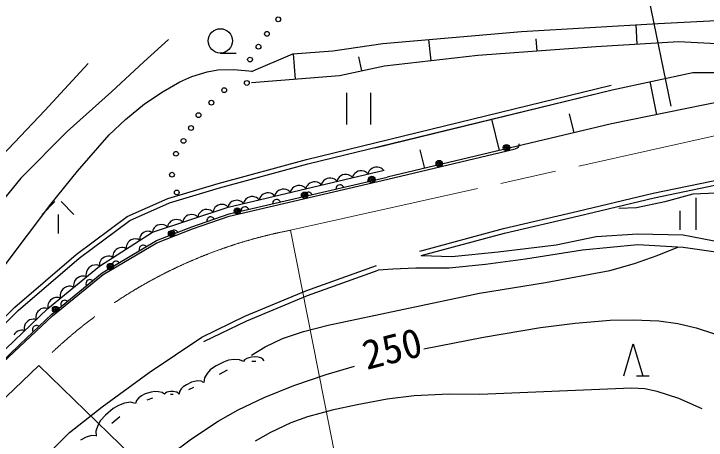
# Model space of a CAD drawing. Units: millimetres, scale not verified. Extents: x 40000 to 680000, y 20000 to 380000.
# Drawn here: x 502610 to 545945, y 291326 to 318020 of the extents above; entities that cross this region are included whole.
import ezdxf
from ezdxf.enums import TextEntityAlignment as Align

# ---------------------------------------------------------------- set-up
doc = ezdxf.new("R2010")
doc.units = ezdxf.units.MM
doc.header["$LTSCALE"] = 1000
doc.linetypes.add('CHAIN', pattern=[18.5, 12, -1.5, 3.5, -1.5])
for name, color, linetype, lineweight in [('M-BGD', 7, 'Continuous', 25), ('M-BGD-EXST', 7, 'Continuous', 25), ('M-BMK', 2, 'CHAIN', 13), ('M-STR-HTXT', 7, 'Continuous', 13)]:
    doc.layers.add(name, color=color, linetype=linetype, lineweight=lineweight)
doc.styles.add('ＭＳ ゴシック', font='')
doc.styles.get('ＭＳ ゴシック').set_extended_font_data('MS Gothic')

msp = doc.modelspace()

# ---------------------------------------------------------------- linework, layer by layer
at = {"layer": 'M-BGD'}
for p, q in [((534378, 316920), (542945, 317424)), ((541635, 316114), (541563, 317343)), ((542945, 317424), (547078, 317626)), ((525710, 316164), (534378, 316920)), ((512293, 316419), (510744, 315010)), ((528734, 315080), (528584, 316415)), ((535361, 315685), (535303, 316458)), ((522585, 315710), (525710, 316164)), ((539065, 315963), (531657, 315408)), ((544205, 316265), (539065, 315963)), ((549396, 316014), (544205, 316265)), ((515533, 315567), (516533, 315567)), ((517495, 314400), (520065, 315508)), ((520065, 315508), (522585, 315710)), ((520242, 313921), (520110, 315512)), ((524400, 314450), (524210, 315337)), ((531657, 315408), (525811, 314753)), ((507271, 314916), (504548, 311959)), ((510744, 315010), (508726, 313133)), ((525811, 314753), (522988, 314148)), ((540072, 313265), (545113, 314350)), ((545113, 314350), (548388, 314351)), ((522988, 314148), (517495, 313694)), ((542857, 311705), (542434, 313774)), ((520930, 308909), (540001, 313556)), ((551362, 313444), (540023, 311125)), ((508726, 313133), (505956, 310645)), ((521005, 308618), (540072, 313265)), ((523438, 313082), (523438, 311081)), ((524958, 311081), (524958, 313082)), ((525199, 309640), (540072, 313265)), ((504548, 311959), (501873, 309142)), ((537684, 310569), (537399, 311768)), ((533005, 309457), (532537, 311428)), ((540023, 311125), (525988, 307789)), ((505956, 310645), (503046, 307734)), ((534215, 309876), (534224, 309837)), ((526024, 307676), (533493, 309447)), ((528327, 308345), (528050, 309512)), ((533494, 309448), (533980, 309563)), ((534058, 309581), (533980, 309563)), ((534122, 309617), (534058, 309581)), ((534164, 309658), (534122, 309617)), ((534201, 309718), (534164, 309658)), ((534218, 309774), (534201, 309718)), ((534224, 309837), (534218, 309774)), ((515392, 307406), (520930, 308909)), ((515474, 307118), (521005, 308618)), ((516016, 305921), (525792, 308240)), ((524048, 308114), (523946, 308028)), ((524161, 308162), (524048, 308114)), ((524277, 308189), (524161, 308162)), ((524399, 308197), (524277, 308189)), ((524529, 308167), (524399, 308197)), ((524621, 308127), (524529, 308167)), ((524693, 308082), (524621, 308127)), ((524855, 308182), (524810, 308110)), ((524919, 308259), (524855, 308182)), ((525022, 308345), (524919, 308259)), ((525134, 308392), (525022, 308345)), ((525251, 308420), (525134, 308392)), ((525372, 308428), (525251, 308420)), ((525503, 308398), (525372, 308428)), ((525594, 308358), (525503, 308398)), ((525667, 308313), (525594, 308358)), ((525748, 308230), (525667, 308313)), ((503046, 307734), (500699, 304871)), ((516078, 305499), (525987, 307788)), ((522214, 307700), (522102, 307653)), ((522331, 307727), (522214, 307700)), ((522452, 307736), (522331, 307727)), ((522583, 307705), (522452, 307736)), ((522675, 307665), (522583, 307705)), ((522908, 307720), (522864, 307648)), ((522972, 307797), (522908, 307720)), ((523075, 307883), (522972, 307797)), ((523187, 307931), (523075, 307883)), ((523304, 307958), (523187, 307931)), ((523426, 307967), (523304, 307958)), ((523556, 307936), (523426, 307967)), ((523648, 307896), (523556, 307936)), ((523720, 307851), (523648, 307896)), ((523802, 307768), (523720, 307851)), ((523837, 307879), (523802, 307768)), ((523882, 307951), (523837, 307879)), ((523946, 308028), (523882, 307951)), ((524775, 307999), (524693, 308082)), ((524810, 308110), (524775, 307999)), ((524814, 307681), (524777, 307621)), ((524856, 307722), (524814, 307681)), ((524910, 307755), (524856, 307722)), ((524988, 307773), (524910, 307755)), ((525051, 307767), (524988, 307773)), ((525107, 307749), (525051, 307767)), ((525167, 307712), (525107, 307749)), ((525207, 307670), (525167, 307712)), ((542620, 306801), (547615, 307823)), ((512247, 306467), (515392, 307406)), ((516088, 305353), (526024, 307676)), ((520385, 307266), (520268, 307238)), ((520506, 307274), (520385, 307266)), ((520637, 307243), (520506, 307274)), ((520962, 307259), (520917, 307186)), ((521026, 307336), (520962, 307259)), ((521129, 307422), (521026, 307336)), ((521241, 307469), (521129, 307422)), ((521358, 307497), (521241, 307469)), ((521479, 307505), (521358, 307497)), ((521610, 307474), (521479, 307505)), ((521702, 307434), (521610, 307474)), ((521774, 307390), (521702, 307434)), ((521855, 307306), (521774, 307390)), ((521891, 307417), (521855, 307306)), ((521935, 307490), (521891, 307417)), ((521999, 307566), (521935, 307490)), ((522102, 307653), (521999, 307566)), ((522747, 307621), (522675, 307665)), ((522828, 307537), (522747, 307621)), ((522864, 307648), (522828, 307537)), ((522874, 307264), (522832, 307223)), ((522928, 307297), (522874, 307264)), ((523006, 307315), (522928, 307297)), ((523069, 307309), (523006, 307315)), ((523125, 307291), (523069, 307309)), ((523185, 307254), (523125, 307291)), ((523225, 307212), (523185, 307254)), ((524759, 307566), (524753, 307503)), ((524777, 307621), (524759, 307566)), ((525240, 307616), (525207, 307670)), ((542685, 306508), (547675, 307529)), ((512351, 306185), (515474, 307118)), ((518559, 306812), (518438, 306804)), ((518690, 306781), (518559, 306812)), ((519079, 306874), (519015, 306797)), ((519182, 306960), (519079, 306874)), ((519295, 307007), (519182, 306960)), ((519411, 307035), (519295, 307007)), ((519533, 307043), (519411, 307035)), ((519663, 307012), (519533, 307043)), ((519755, 306972), (519663, 307012)), ((519827, 306928), (519755, 306972)), ((519909, 306844), (519827, 306928)), ((519944, 306956), (519909, 306844)), ((519989, 307028), (519944, 306956)), ((520053, 307105), (519989, 307028)), ((520156, 307191), (520053, 307105)), ((520268, 307238), (520156, 307191)), ((520728, 307203), (520637, 307243)), ((520801, 307159), (520728, 307203)), ((520882, 307075), (520801, 307159)), ((520917, 307186), (520882, 307075)), ((520947, 306839), (520893, 306806)), ((521025, 306857), (520947, 306839)), ((521088, 306851), (521025, 306857)), ((521143, 306833), (521088, 306851)), ((521203, 306796), (521143, 306833)), ((522777, 307108), (522771, 307045)), ((522795, 307164), (522777, 307108)), ((522832, 307223), (522795, 307164)), ((523258, 307158), (523225, 307212)), ((509712, 305340), (512247, 306467)), ((517133, 306412), (517069, 306335)), ((517236, 306498), (517133, 306412)), ((517348, 306545), (517236, 306498)), ((517465, 306573), (517348, 306545)), ((517586, 306581), (517465, 306573)), ((517717, 306550), (517586, 306581)), ((517809, 306511), (517717, 306550)), ((517881, 306466), (517809, 306511)), ((517962, 306383), (517881, 306466)), ((517998, 306494), (517962, 306383)), ((518042, 306566), (517998, 306494)), ((518106, 306643), (518042, 306566)), ((518209, 306729), (518106, 306643)), ((518321, 306776), (518209, 306729)), ((518438, 306804), (518321, 306776)), ((518782, 306741), (518690, 306781)), ((518854, 306697), (518782, 306741)), ((518936, 306613), (518854, 306697)), ((518965, 306381), (518911, 306348)), ((518971, 306725), (518936, 306613)), ((519043, 306399), (518965, 306381)), ((519015, 306797), (518971, 306725)), ((519106, 306393), (519043, 306399)), ((519161, 306375), (519106, 306393)), ((520795, 306650), (520789, 306587)), ((520813, 306706), (520795, 306650)), ((520851, 306766), (520813, 306706)), ((520893, 306806), (520851, 306766)), ((521244, 306754), (521203, 306796)), ((521277, 306700), (521244, 306754)), ((537909, 305665), (542620, 306801)), ((537979, 305374), (542685, 306508)), ((545301, 306496), (545301, 304495)), ((505174, 306264), (504374, 305464)), ((505574, 306264), (506375, 305464)), ((509865, 305079), (512351, 306185)), ((515296, 305978), (515201, 305884)), ((515404, 306035), (515296, 305978)), ((515518, 306072), (515404, 306035)), ((515638, 306091), (515518, 306072)), ((515771, 306072), (515638, 306091)), ((515866, 306040), (515771, 306072)), ((515942, 306002), (515866, 306040)), ((516030, 305925), (515942, 306002)), ((516051, 306032), (516016, 305921)), ((516096, 306104), (516051, 306032)), ((516160, 306181), (516096, 306104)), ((516263, 306267), (516160, 306181)), ((516375, 306314), (516263, 306267)), ((516492, 306342), (516375, 306314)), ((516613, 306350), (516492, 306342)), ((516744, 306320), (516613, 306350)), ((516835, 306280), (516744, 306320)), ((516908, 306235), (516835, 306280)), ((516989, 306152), (516908, 306235)), ((517024, 306263), (516989, 306152)), ((517069, 306335), (517024, 306263)), ((518813, 306192), (518807, 306129)), ((518831, 306248), (518813, 306192)), ((518869, 306308), (518831, 306248)), ((518911, 306348), (518869, 306308)), ((519221, 306338), (519161, 306375)), ((519262, 306296), (519221, 306338)), ((519295, 306242), (519262, 306296)), ((511281, 304358), (516016, 305921)), ((514251, 305570), (514194, 305488)), ((514346, 305665), (514251, 305570)), ((514454, 305721), (514346, 305665)), ((514568, 305759), (514454, 305721)), ((514688, 305778), (514568, 305759)), ((514821, 305758), (514688, 305778)), ((514916, 305726), (514821, 305758)), ((514992, 305688), (514916, 305726)), ((515080, 305612), (514992, 305688)), ((515106, 305726), (515080, 305612)), ((515144, 305802), (515106, 305726)), ((515201, 305884), (515144, 305802)), ((516832, 305734), (516826, 305671)), ((516849, 305790), (516832, 305734)), ((516887, 305850), (516849, 305790)), ((516929, 305890), (516887, 305850)), ((516983, 305923), (516929, 305890)), ((517061, 305941), (516983, 305923)), ((517124, 305935), (517061, 305941)), ((517179, 305917), (517124, 305935)), ((517239, 305880), (517179, 305917)), ((517280, 305838), (517239, 305880)), ((517313, 305784), (517280, 305838)), ((533255, 304587), (537909, 305665)), ((544300, 305695), (544300, 304495)), ((505374, 305464), (505374, 304264)), ((506520, 302946), (509712, 305340)), ((506708, 302711), (509865, 305079)), ((512555, 305094), (512447, 305038)), ((512668, 305132), (512555, 305094)), ((512789, 305151), (512668, 305132)), ((512922, 305131), (512789, 305151)), ((513016, 305099), (512922, 305131)), ((513092, 305061), (513016, 305099)), ((513206, 305099), (513180, 304985)), ((513244, 305175), (513206, 305099)), ((513301, 305257), (513244, 305175)), ((513397, 305351), (513301, 305257)), ((513504, 305408), (513397, 305351)), ((513618, 305445), (513504, 305408)), ((513739, 305464), (513618, 305445)), ((513871, 305445), (513739, 305464)), ((513756, 304681), (516078, 305499)), ((513796, 304549), (516088, 305353)), ((513966, 305413), (513871, 305445)), ((514042, 305375), (513966, 305413)), ((514130, 305298), (514042, 305375)), ((514156, 305412), (514130, 305298)), ((514194, 305488), (514156, 305412)), ((514692, 305127), (514680, 305070)), ((514723, 305191), (514692, 305127)), ((514760, 305236), (514723, 305191)), ((514810, 305275), (514760, 305236)), ((514885, 305301), (514810, 305275)), ((514948, 305302), (514885, 305301)), ((515006, 305290), (514948, 305302)), ((515069, 305260), (515006, 305290)), ((515114, 305223), (515069, 305260)), ((515153, 305173), (515114, 305223)), ((533328, 304296), (537979, 305374)), ((511497, 304724), (511402, 304630)), ((511605, 304781), (511497, 304724)), ((511535, 303830), (513756, 304681)), ((511719, 304818), (511605, 304781)), ((511839, 304837), (511719, 304818)), ((511972, 304818), (511839, 304837)), ((512066, 304786), (511972, 304818)), ((512142, 304748), (512066, 304786)), ((512231, 304671), (512142, 304748)), ((512256, 304785), (512231, 304671)), ((512294, 304861), (512256, 304785)), ((512352, 304943), (512294, 304861)), ((512447, 305038), (512352, 304943)), ((513180, 304985), (513092, 305061)), ((514680, 305070), (514681, 305007)), ((507966, 302227), (511281, 304358)), ((510596, 304218), (510535, 304114)), ((510677, 304291), (510596, 304218)), ((510768, 304350), (510677, 304291)), ((510869, 304393), (510768, 304350)), ((510989, 304406), (510869, 304393)), ((511079, 304399), (510989, 304406)), ((511153, 304383), (511079, 304399)), ((511248, 304337), (511153, 304383)), ((511306, 304472), (511281, 304358)), ((511345, 304548), (511306, 304472)), ((511402, 304630), (511345, 304548)), ((511550, 303677), (513796, 304549)), ((512419, 304287), (512409, 304229)), ((512409, 304229), (512412, 304166)), ((512448, 304351), (512419, 304287)), ((512484, 304397), (512448, 304351)), ((512533, 304438), (512484, 304397)), ((512608, 304466), (512533, 304438)), ((512671, 304469), (512608, 304466)), ((512728, 304459), (512671, 304469)), ((512793, 304430), (512728, 304459)), ((512839, 304394), (512793, 304430)), ((512879, 304345), (512839, 304394)), ((528033, 303168), (533255, 304587)), ((528112, 302878), (533328, 304296)), ((539057, 304076), (541668, 304247)), ((541668, 304247), (544506, 304190)), ((508133, 301803), (511535, 303830)), ((509857, 303799), (509767, 303718)), ((509958, 303864), (509857, 303799)), ((510070, 303912), (509958, 303864)), ((510203, 303927), (510070, 303912)), ((510303, 303920), (510203, 303927)), ((510386, 303901), (510303, 303920)), ((510490, 303850), (510386, 303901)), ((510503, 304029), (510487, 303955)), ((510487, 303955), (510490, 303850)), ((510535, 304114), (510503, 304029)), ((536560, 303565), (539057, 304076)), ((544506, 304190), (548820, 303339)), ((508193, 301693), (511550, 303677)), ((509228, 303371), (509117, 303323)), ((509362, 303386), (509228, 303371)), ((509461, 303379), (509362, 303386)), ((509544, 303361), (509461, 303379)), ((509649, 303309), (509544, 303361)), ((509663, 303508), (509645, 303425)), ((509645, 303425), (509649, 303309)), ((509698, 303602), (509663, 303508)), ((509767, 303718), (509698, 303602)), ((510473, 303384), (510456, 303316)), ((510501, 303436), (510473, 303384)), ((510542, 303483), (510501, 303436)), ((510611, 303524), (510542, 303483)), ((510673, 303538), (510611, 303524)), ((510731, 303538), (510673, 303538)), ((510800, 303520), (510731, 303538)), ((510851, 303493), (510800, 303520)), ((510899, 303452), (510851, 303493)), ((532927, 303111), (536560, 303565)), ((541668, 303565), (538206, 303225)), ((544506, 303395), (541668, 303565)), ((546833, 303055), (544506, 303395)), ((502671, 299660), (506520, 302946)), ((508822, 302967), (508804, 302885)), ((508857, 303061), (508822, 302967)), ((508925, 303177), (508857, 303061)), ((509016, 303258), (508925, 303177)), ((509117, 303323), (509016, 303258)), ((510456, 303316), (510456, 303257)), ((510456, 303257), (510470, 303195)), ((530032, 302827), (532927, 303111)), ((538206, 303225), (534630, 302657)), ((502875, 299439), (506708, 302711)), ((508016, 302520), (507981, 302427)), ((508084, 302636), (508016, 302520)), ((508174, 302717), (508084, 302636)), ((508275, 302782), (508174, 302717)), ((508387, 302830), (508275, 302782)), ((508520, 302845), (508387, 302830)), ((508620, 302838), (508520, 302845)), ((508703, 302820), (508620, 302838)), ((508808, 302768), (508703, 302820)), ((508804, 302885), (508808, 302768)), ((508911, 302511), (508842, 302470)), ((508972, 302524), (508911, 302511)), ((509031, 302524), (508972, 302524)), ((509099, 302507), (509031, 302524)), ((509151, 302479), (509099, 302507)), ((509199, 302438), (509151, 302479)), ((528112, 302878), (530032, 302827)), ((534630, 302657), (532133, 302316)), ((504746, 299575), (507966, 302227)), ((507304, 302109), (507216, 302008)), ((507406, 302193), (507304, 302109)), ((507522, 302260), (507406, 302193)), ((507666, 302293), (507522, 302260)), ((507775, 302298), (507666, 302293)), ((507868, 302289), (507775, 302298)), ((507989, 302246), (507868, 302289)), ((507981, 302427), (507963, 302344)), ((507963, 302344), (507966, 302227)), ((508756, 302302), (508755, 302243)), ((508755, 302243), (508769, 302182)), ((508773, 302370), (508756, 302302)), ((508800, 302422), (508773, 302370)), ((508842, 302470), (508800, 302422)), ((520881, 300670), (525309, 302259)), ((527762, 302089), (526343, 302032)), ((529862, 302089), (527762, 302089)), ((532133, 302316), (529862, 302089)), ((504994, 299219), (508133, 301803)), ((505036, 299106), (508193, 301693)), ((507130, 301766), (507121, 301673)), ((507121, 301673), (507140, 301546)), ((507156, 301873), (507130, 301766)), ((507216, 302008), (507156, 301873)), ((520990, 300390), (525410, 301977)), ((526343, 302032), (525410, 301977)), ((506382, 301208), (506359, 301110)), ((506437, 301330), (506382, 301208)), ((506517, 301422), (506437, 301330)), ((506609, 301498), (506517, 301422)), ((506715, 301559), (506609, 301498)), ((506846, 301589), (506715, 301559)), ((506946, 301594), (506846, 301589)), ((507030, 301586), (506946, 301594)), ((507140, 301546), (507030, 301586)), ((507131, 301185), (507124, 301115)), ((507151, 301240), (507131, 301185)), ((507184, 301293), (507151, 301240)), ((507246, 301344), (507184, 301293)), ((507305, 301367), (507246, 301344)), ((507363, 301376), (507305, 301367)), ((507433, 301369), (507363, 301376)), ((507488, 301349), (507433, 301369)), ((507542, 301316), (507488, 301349)), ((505682, 300774), (505594, 300673)), ((505784, 300858), (505682, 300774)), ((505900, 300925), (505784, 300858)), ((506044, 300958), (505900, 300925)), ((506154, 300963), (506044, 300958)), ((506247, 300954), (506154, 300963)), ((506368, 300911), (506247, 300954)), ((506359, 301110), (506351, 301026)), ((506351, 301026), (506368, 300911)), ((507124, 301115), (507133, 301057)), ((507133, 301057), (507155, 300998)), ((505509, 300431), (505500, 300338)), ((505500, 300338), (505519, 300211)), ((505535, 300538), (505509, 300431)), ((505594, 300673), (505535, 300538)), ((517079, 299080), (520881, 300670)), ((517202, 298807), (520990, 300390)), ((504815, 299995), (504761, 299872)), ((504895, 300087), (504815, 299995)), ((504988, 300163), (504895, 300087)), ((505093, 300224), (504988, 300163)), ((505224, 300254), (505093, 300224)), ((505324, 300258), (505224, 300254)), ((505409, 300250), (505324, 300258)), ((505519, 300211), (505409, 300250)), ((505561, 299893), (505554, 299823)), ((505581, 299948), (505561, 299893)), ((505614, 300002), (505581, 299948)), ((505676, 300052), (505614, 300002)), ((505735, 300075), (505676, 300052)), ((505793, 300084), (505735, 300075)), ((505863, 300077), (505793, 300084)), ((505918, 300057), (505863, 300077)), ((505972, 300024), (505918, 300057)), ((494785, 291820), (502671, 299660)), ((496129, 291336), (504746, 299575)), ((504207, 299474), (504120, 299391)), ((504307, 299543), (504207, 299474)), ((504435, 299582), (504307, 299543)), ((504535, 299594), (504435, 299582)), ((504620, 299592), (504535, 299594)), ((504732, 299562), (504620, 299592)), ((504737, 299775), (504729, 299691)), ((504729, 299691), (504746, 299575)), ((504761, 299872), (504737, 299775)), ((505554, 299823), (505563, 299765)), ((505563, 299765), (505586, 299706)), ((494995, 291606), (502875, 299439)), ((501490, 295799), (505036, 299106)), ((502999, 297339), (504994, 299219)), ((503985, 299069), (503983, 298984)), ((504002, 299168), (503985, 299069)), ((504047, 299294), (504002, 299168)), ((504120, 299391), (504047, 299294)), ((514379, 297775), (517079, 299080)), ((503324, 298603), (503279, 298476)), ((503397, 298700), (503324, 298603)), ((503484, 298783), (503397, 298700)), ((503584, 298852), (503484, 298783)), ((503712, 298891), (503584, 298852)), ((503812, 298903), (503712, 298891)), ((503897, 298901), (503812, 298903)), ((504009, 298870), (503897, 298901)), ((503983, 298984), (504009, 298870)), ((514509, 297505), (517202, 298807)), ((502861, 298160), (502761, 298092)), ((502989, 298200), (502861, 298160)), ((503089, 298212), (502989, 298200)), ((503174, 298210), (503089, 298212)), ((503286, 298179), (503174, 298210)), ((503262, 298378), (503260, 298293)), ((503260, 298293), (503286, 298179)), ((503279, 298476), (503262, 298378)), ((503778, 298293), (503775, 298222)), ((503775, 298222), (503788, 298165)), ((503793, 298349), (503778, 298293)), ((503788, 298165), (503814, 298108)), ((503823, 298405), (503793, 298349)), ((503882, 298459), (503823, 298405)), ((503939, 298486), (503882, 298459)), ((503996, 298499), (503939, 298486)), ((504067, 298496), (503996, 298499)), ((504123, 298481), (504067, 298496)), ((504179, 298451), (504123, 298481)), ((502674, 298009), (502601, 297911)), ((502761, 298092), (502674, 298009)), ((511087, 295561), (514379, 297775)), ((497242, 291765), (502999, 297339)), ((540785, 295357), (541385, 297357)), ((541385, 297357), (541985, 295357)), ((517184, 296433), (517057, 296349)), ((517311, 296490), (517184, 296433)), ((517492, 296524), (517311, 296490)), ((517752, 296536), (517492, 296524)), ((517909, 296516), (517752, 296536)), ((518067, 296471), (517909, 296516)), ((518200, 296399), (518067, 296471)), ((515725, 296219), (515229, 295959)), ((516049, 296325), (515725, 296219)), ((516399, 296381), (516049, 296325)), ((516725, 296362), (516399, 296381)), ((516977, 296242), (516725, 296362)), ((517057, 296349), (516984, 296242)), ((517503, 296264), (517763, 296276)), ((518283, 296298), (518200, 296399)), ((508135, 293404), (511087, 295561)), ((514907, 295728), (514711, 295499)), ((515229, 295959), (514907, 295728)), ((515488, 295463), (515985, 295723)), ((514541, 295220), (514495, 294944)), ((514711, 295499), (514541, 295220)), ((541585, 295357), (542385, 295357)), ((513413, 294800), (513214, 294666)), ((513720, 294947), (513413, 294800)), ((513918, 295005), (513720, 294947)), ((514132, 295032), (513918, 295005)), ((514329, 295014), (514132, 295032)), ((514480, 294936), (514329, 295014)), ((511201, 294334), (510838, 294221)), ((511430, 294366), (511201, 294334)), ((511670, 294361), (511430, 294366)), ((511885, 294309), (511670, 294361)), ((512039, 294198), (511885, 294309)), ((512101, 294270), (512047, 294198)), ((512191, 294324), (512101, 294270)), ((512281, 294360), (512191, 294324)), ((512407, 294378), (512281, 294360)), ((512588, 294378), (512407, 294378)), ((512696, 294360), (512588, 294378)), ((512804, 294324), (512696, 294360)), ((512894, 294270), (512804, 294324)), ((512948, 294198), (512894, 294270)), ((512981, 294365), (512948, 294198)), ((513090, 294531), (512981, 294365)), ((513214, 294666), (513090, 294531)), ((513561, 294493), (513867, 294641)), ((510436, 293976), (510289, 293810)), ((510595, 294105), (510436, 293976)), ((510838, 294221), (510595, 294105)), ((510951, 293858), (511314, 293971)), ((512407, 294198), (512588, 294198)), ((506092, 291815), (508135, 293404)), ((509166, 293497), (508831, 293299)), ((509543, 293645), (509166, 293497)), ((509912, 293703), (509543, 293645)), ((510223, 293630), (509912, 293703)), ((510289, 293810), (510226, 293631)), ((508831, 293299), (508340, 292888)), ((508037, 292552), (507874, 292248)), ((508340, 292888), (508037, 292552)), ((508751, 292397), (509242, 292808)), ((507874, 292248), (507752, 291895)), ((504276, 289998), (506092, 291815)), ((507752, 291895), (507769, 291576)), ((507128, 291509), (506787, 291316)), ((507474, 291615), (507128, 291509)), ((507783, 291587), (507474, 291615))]:
    msp.add_line(p, q, dxfattribs=at)
for points in [[(499120, 298428), (504920, 306100), (506598, 308179), (508567, 310443), (509589, 311398), (510798, 312378), (511953, 313167), (513008, 313757), (513746, 314090), (514701, 314395), (515373, 314508), (516368, 314530), (517579, 314430)], [(557954, 308591), (556397, 308214), (554785, 307928), (552999, 307700), (551211, 307371), (549643, 307002), (548065, 306761), (546568, 306795), (545108, 306724), (543362, 306248), (541583, 305872), (540476, 305836)], [(517489, 296640), (518339, 297169), (519417, 297683), (520750, 298127), (522289, 298521), (531758, 300532), (535891, 301193), (539926, 301943), (541466, 302381), (542889, 302893), (544174, 303415)], [(528273, 297046), (532001, 297776), (535566, 298372), (537747, 298655), (539942, 298837), (541369, 298870), (542975, 298795), (544164, 298633), (545313, 298363), (549666, 296932), (554037, 295607), (555915, 295450)], [(503754, 273027), (503916, 275036), (504194, 277014), (504481, 278236), (504917, 279558), (505618, 281220), (506419, 282850), (507349, 284613), (508386, 286326), (509090, 287292), (509930, 288239), (511096, 289337), (512339, 290357), (513738, 291403), (515403, 292509), (516661, 293216), (518288, 293991), (520146, 294740), (522151, 295427), (523926, 295959)], [(545698, 293292), (544230, 293928), (542887, 294380), (542103, 294536), (541269, 294588), (531780, 294191), (529863, 294200), (527663, 294101), (525979, 293885), (524104, 293537), (522536, 293214), (520990, 292787), (519954, 292407), (518683, 291815), (517718, 291254)]]:
    msp.add_lwpolyline(points, dxfattribs=at)
for centre, major_axis in [((519158, 317675), (0, 150)), ((515533, 316327), (0, 760)), ((518452, 316768), (0, 150)), ((517923, 315961), (0, 150)), ((517394, 315155), (0, 150)), ((517192, 313693), (0, 150)), ((515781, 313240), (0, 150)), ((514975, 312458), (0, 150)), ((514169, 311677), (0, 150)), ((513698, 310871), (0, 150)), ((513228, 310065), (0, 150)), ((533447, 309642), (0, 200)), ((533447, 309642), (0, 120)), ((533447, 309642), (0, 40)), ((512758, 309258), (0, 150)), ((529236, 308643), (0, 200)), ((529236, 308643), (0, 120)), ((529236, 308643), (0, 40)), ((512506, 307948), (0, 150)), ((525024, 307648), (0, 200)), ((525024, 307648), (0, 120)), ((525024, 307648), (0, 40)), ((512808, 306839), (0, 150)), ((520810, 306663), (0, 200)), ((520810, 306663), (0, 120)), ((520810, 306663), (0, 40)), ((516596, 305677), (0, 200)), ((516596, 305677), (0, 120)), ((516596, 305677), (0, 40)), ((512484, 304254), (0, 200)), ((512484, 304254), (0, 120)), ((512484, 304254), (0, 40)), ((508652, 302196), (0, 200)), ((508652, 302196), (0, 120)), ((508652, 302196), (0, 40)), ((505222, 299517), (0, 200)), ((505222, 299517), (0, 120)), ((505222, 299517), (0, 40))]:
    msp.add_ellipse(centre, major_axis=major_axis, ratio=0.999992, dxfattribs=at)
at = {"layer": 'M-BGD-EXST'}
msp.add_line((539742, 331868), (543729, 312244), dxfattribs=at)
at = {"layer": 'M-BMK'}
for p, q in [((519923, 304470), (555864, 312462)), ((473022, 266204), (504167, 295994))]:
    msp.add_line(p, q, dxfattribs=at)
msp.add_ellipse((525615, 275007), major_axis=(29794, 3574), ratio=0.999992, start_param=1.642247, end_param=2.247669, dxfattribs=at)
at = {"layer": 'M-STR-HTXT'}
for p in [(519923, 304470), (504167, 295994)]:
    msp.add_line(p, (525717, 275136), dxfattribs=at)

# ---------------------------------------------------------------- texts
at = {"layer": 'M-BGD', "style": 'ＭＳ ゴシック'}
msp.add_text('250', height=1833, rotation=14.102, dxfattribs=at).set_placement((524831, 295188), align=Align.BOTTOM_LEFT)

doc.saveas('drawing.dxf')
